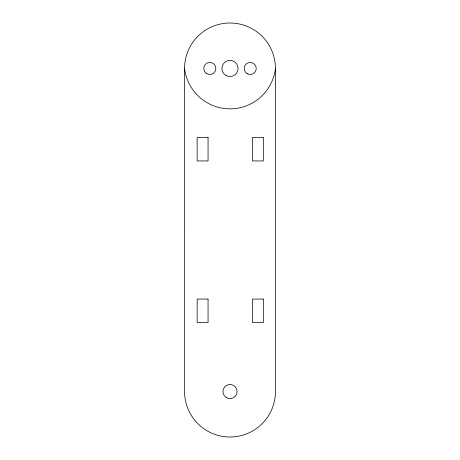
<?xml version="1.0" encoding="UTF-8"?>
<svg xmlns="http://www.w3.org/2000/svg" width="460" height="460" viewBox="0 0 460 460"><rect width="100%" height="100%" fill="white"/><g stroke="black" fill="none" stroke-linecap="round" stroke-linejoin="round"><path stroke-width="0.69" d="M275.436 68.448L275.436 391.552A45.442 45.442 0 0 1 230 437A45.442 45.442 0 0 1 184.558 391.552L184.564 68.448A45.442 45.442 0 0 1 230 23A45.442 45.442 0 0 1 275.442 68.448A45.753 45.753 0 0 1 184.564 68.448M208.058 137.511L197.15 137.511L197.15 160.937L208.058 160.937L208.058 137.511M263.321 137.511L252.419 137.511L252.419 160.937L263.321 160.937L263.321 137.511M208.058 299.063L197.15 299.063L197.15 322.489L208.058 322.489L208.058 299.063M263.321 299.063L252.419 299.063L252.419 322.489L263.321 322.489L263.321 299.063M226.464 397.676A7.067 7.067 0 0 0 237.067 391.552A7.067 7.067 0 0 0 226.464 385.434A7.067 7.067 0 0 0 226.464 397.676M225.963 75.44A8.079 8.079 0 0 0 238.079 68.448A8.079 8.079 0 0 0 225.963 61.45A8.079 8.079 0 0 0 225.963 75.44M247.164 73.692A6.06 6.06 0 0 0 256.255 68.448A6.06 6.06 0 0 0 247.164 63.198A6.06 6.06 0 0 0 247.164 73.692M206.523 73.543A6.06 6.06 0 0 0 215.855 68.741A6.06 6.06 0 0 0 207.034 63.06A6.06 6.06 0 0 0 206.523 73.543"/></g></svg>
